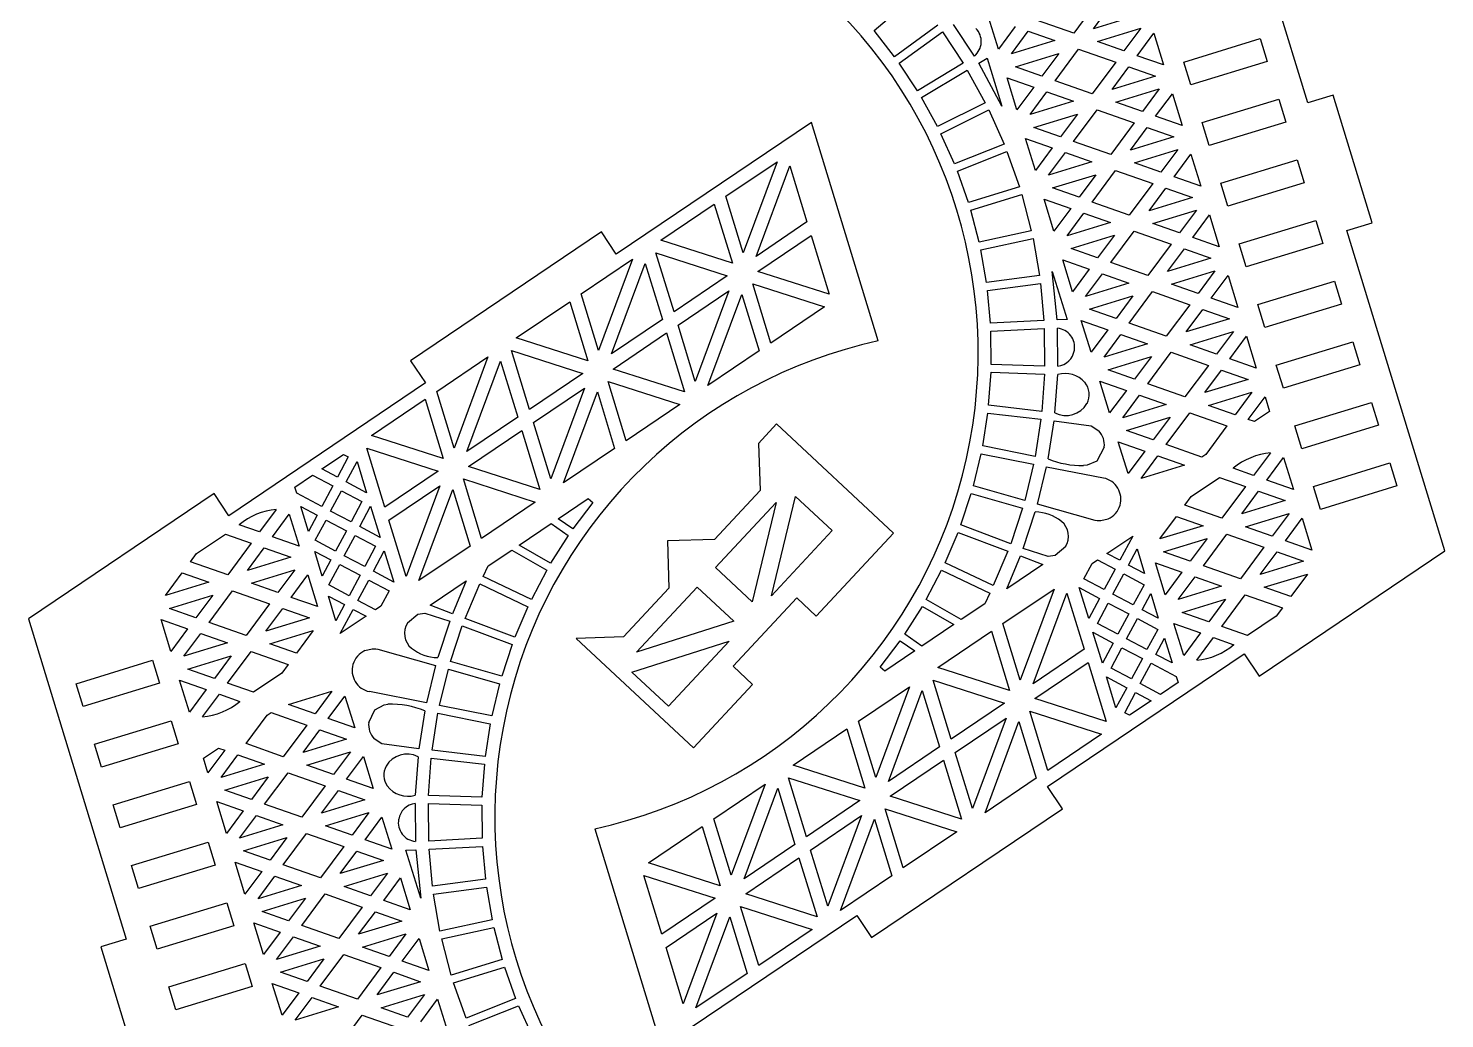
# Model space of a CAD drawing. Extents: x 0 to 1096, y 0 to 272.
# Drawn here: x 518.1 to 687.9, y 61 to 179.7 of the extents above; entities that cross this region are included whole.
import ezdxf

# ---------------------------------------------------------------- set-up
doc = ezdxf.new("R2010")
doc.units = 0
doc.layers.add('CYAN', color=4, linetype='CONTINUOUS')

msp = doc.modelspace()

# ---------------------------------------------------------------- linework, layer by layer
at = {"layer": 'CYAN'}
for p, q in [((671.52, 170.74), (660.76, 205.93)), ((619.52, 179.4), (624.39, 183.56)), ((646.27, 182.89), (643.45, 179.1)), ((645.82, 179.62), (647.84, 182.32)), ((627.17, 180.04), (621.98, 176.28)), ((631.55, 176.36), (629.03, 180.15)), ((634.42, 177.17), (633.25, 181)), ((643.45, 179.1), (639, 180.67)), ((651.03, 181.21), (645.82, 179.62)), ((621.98, 176.28), (619.52, 179.4)), ((622.53, 175.5), (627.72, 179.25)), ((627.72, 179.25), (630.2, 175.51)), ((636.44, 179.88), (634.42, 177.17)), ((635.99, 176.61), (638.01, 179.32)), ((638.01, 179.32), (641.2, 178.2)), ((646.29, 178.09), (651.49, 179.68)), ((651.49, 179.68), (649.48, 176.97)), ((651.05, 176.4), (653.07, 179.11)), ((653.07, 179.11), (654.24, 175.29)), ((656.64, 175.64), (665.82, 178.45)), ((665.82, 178.45), (666.66, 175.7)), ((641.2, 178.2), (635.99, 176.61)), ((636.46, 175.08), (641.66, 176.67)), ((641.66, 176.67), (639.65, 173.96)), ((641.22, 173.4), (644.04, 177.19)), ((644.04, 177.19), (648.49, 175.62)), ((649.48, 176.97), (646.29, 178.09)), ((624.71, 172.2), (622.53, 175.5)), ((630.2, 175.51), (624.71, 172.2)), ((632.06, 175.51), (633.07, 176.11)), ((634.83, 170.36), (632.06, 175.51)), ((633.07, 176.11), (634.83, 170.36)), ((639.65, 173.96), (636.46, 175.08)), ((648.49, 175.62), (645.67, 171.83)), ((648.05, 172.35), (650.06, 175.06)), ((650.06, 175.06), (653.25, 173.94)), ((654.24, 175.29), (651.05, 176.4)), ((657.48, 172.89), (656.64, 175.64)), ((666.66, 175.7), (657.48, 172.89)), ((625.21, 171.37), (630.69, 174.67)), ((630.69, 174.67), (632.85, 170.75)), ((635.47, 173.73), (638.66, 172.61)), ((636.64, 169.91), (635.47, 173.73)), ((645.67, 171.83), (641.22, 173.4)), ((653.25, 173.94), (648.05, 172.35)), ((638.66, 172.61), (636.64, 169.91)), ((638.22, 169.34), (640.23, 172.05)), ((640.23, 172.05), (643.42, 170.93)), ((648.51, 170.82), (653.72, 172.41)), ((653.72, 172.41), (651.7, 169.7)), ((653.27, 169.14), (655.29, 171.84)), ((655.29, 171.84), (656.46, 168.02)), ((674.58, 171.68), (671.52, 170.74)), ((679.26, 156.38), (674.58, 171.68)), ((627.11, 167.91), (625.21, 171.37)), ((632.85, 170.75), (627.11, 167.91)), ((627.54, 167.04), (633.28, 169.9)), ((633.28, 169.9), (635.12, 165.8)), ((643.42, 170.93), (638.22, 169.34)), ((643.44, 166.13), (646.26, 169.92)), ((646.26, 169.92), (650.71, 168.35)), ((651.7, 169.7), (648.51, 170.82)), ((658.86, 168.38), (668.04, 171.18)), ((668.04, 171.18), (668.88, 168.43)), ((612.01, 168.4), (588.6, 152.61)), ((620.02, 142.2), (612.01, 168.4)), ((638.68, 167.81), (643.89, 169.4)), ((643.89, 169.4), (641.87, 166.69)), ((650.71, 168.35), (647.9, 164.56)), ((656.46, 168.02), (653.27, 169.14)), ((659.7, 165.62), (658.86, 168.38)), ((668.88, 168.43), (659.7, 165.62)), ((629.17, 163.44), (627.54, 167.04)), ((638.86, 162.64), (637.69, 166.46)), ((637.69, 166.46), (640.88, 165.35)), ((641.87, 166.69), (638.68, 167.81)), ((650.27, 165.08), (652.28, 167.79)), ((655.47, 166.67), (650.27, 165.08)), ((652.28, 167.79), (655.47, 166.67)), ((635.12, 165.8), (629.17, 163.44)), ((629.52, 162.54), (635.45, 164.9)), ((635.45, 164.9), (636.95, 160.67)), ((640.88, 165.35), (638.86, 162.64)), ((640.44, 162.07), (642.45, 164.78)), ((642.45, 164.78), (645.64, 163.66)), ((647.9, 164.56), (643.44, 166.13)), ((650.74, 163.55), (655.94, 165.14)), ((655.94, 165.14), (653.92, 162.43)), ((601.75, 159.56), (607.89, 163.69)), ((607.89, 163.69), (603.82, 152.77)), ((605.37, 152.34), (609.42, 163.2)), ((609.42, 163.2), (611.47, 156.47)), ((645.64, 163.66), (640.44, 162.07)), ((653.92, 162.43), (650.74, 163.55)), ((655.5, 161.87), (657.51, 164.58)), ((657.51, 164.58), (658.68, 160.75)), ((661.08, 161.11), (670.26, 163.91)), ((670.26, 163.91), (671.1, 161.16)), ((630.83, 158.8), (629.52, 162.54)), ((640.91, 160.54), (646.11, 162.13)), ((646.11, 162.13), (644.09, 159.43)), ((645.66, 158.86), (648.48, 162.65)), ((648.48, 162.65), (652.93, 161.08)), ((658.68, 160.75), (655.5, 161.87)), ((636.95, 160.67), (630.83, 158.8)), ((631.11, 157.89), (637.23, 159.76)), ((637.23, 159.76), (638.35, 155.41)), ((644.09, 159.43), (640.91, 160.54)), ((652.93, 161.08), (650.12, 157.3)), ((652.49, 157.81), (654.51, 160.52)), ((654.51, 160.52), (657.69, 159.4)), ((661.92, 158.35), (661.08, 161.11)), ((671.1, 161.16), (661.92, 158.35)), ((593.93, 154.28), (600.36, 158.61)), ((600.36, 158.61), (602.53, 151.52)), ((603.82, 152.77), (601.75, 159.56)), ((641.09, 155.37), (639.92, 159.2)), ((639.92, 159.2), (643.1, 158.08)), ((643.1, 158.08), (641.09, 155.37)), ((650.12, 157.3), (645.66, 158.86)), ((657.69, 159.4), (652.49, 157.81)), ((611.47, 156.47), (605.37, 152.34)), ((632.12, 154.05), (631.11, 157.89)), ((642.66, 154.81), (644.68, 157.51)), ((647.86, 156.4), (642.66, 154.81)), ((644.68, 157.51), (647.86, 156.4)), ((652.96, 156.28), (658.16, 157.87)), ((656.14, 155.16), (652.96, 156.28)), ((658.16, 157.87), (656.14, 155.16)), ((657.72, 154.6), (659.73, 157.31)), ((659.73, 157.31), (660.9, 153.48)), ((663.3, 153.84), (672.48, 156.65)), ((672.48, 156.65), (673.33, 153.89)), ((676.2, 155.44), (679.26, 156.38)), ((586.83, 155.27), (563.93, 139.82)), ((588.6, 152.61), (586.83, 155.27)), ((605.57, 150.54), (611.97, 154.86)), ((611.97, 154.86), (614.12, 147.8)), ((638.35, 155.41), (632.12, 154.05)), ((643.13, 153.28), (648.33, 154.87)), ((648.33, 154.87), (646.31, 152.16)), ((647.89, 151.59), (650.7, 155.38)), ((650.7, 155.38), (655.15, 153.82)), ((660.9, 153.48), (657.72, 154.6)), ((687.94, 117.05), (676.2, 155.44)), ((602.53, 151.52), (593.93, 154.28)), ((632.32, 153.11), (638.58, 154.48)), ((632.99, 149.22), (632.32, 153.11)), ((638.58, 154.48), (639.35, 150.05)), ((646.31, 152.16), (643.13, 153.28)), ((655.15, 153.82), (652.34, 150.03)), ((654.71, 150.54), (656.73, 153.25)), ((656.73, 153.25), (659.91, 152.13)), ((664.15, 151.09), (663.3, 153.84)), ((673.33, 153.89), (664.15, 151.09)), ((584.41, 147.86), (590.55, 151.99)), ((590.55, 151.99), (586.49, 141.07)), ((588.04, 140.64), (592.08, 151.5)), ((592.08, 151.5), (594.14, 144.77)), ((595.53, 145.69), (593.36, 152.77)), ((593.36, 152.77), (601.92, 150.01)), ((643.31, 148.1), (642.14, 151.93)), ((642.14, 151.93), (645.32, 150.81)), ((652.34, 150.03), (647.89, 151.59)), ((659.91, 152.13), (654.71, 150.54)), ((601.92, 150.01), (595.53, 145.69)), ((614.12, 147.8), (605.57, 150.54)), ((639.35, 150.05), (632.99, 149.22)), ((641.48, 144.72), (640.89, 150.54)), ((640.89, 150.54), (642.65, 144.79)), ((645.32, 150.81), (643.31, 148.1)), ((644.88, 147.54), (646.9, 150.25)), ((646.9, 150.25), (650.08, 149.13)), ((655.18, 149.01), (660.38, 150.6)), ((660.38, 150.6), (658.37, 147.9)), ((659.94, 147.33), (661.96, 150.04)), ((661.96, 150.04), (663.13, 146.21)), ((586.49, 141.07), (584.41, 147.86)), ((596.01, 144.11), (602.11, 148.23)), ((602.11, 148.23), (598.08, 137.36)), ((599.6, 136.88), (603.67, 147.79)), ((603.67, 147.79), (605.74, 141.02)), ((607.13, 141.94), (604.96, 149.06)), ((604.96, 149.06), (613.56, 146.29)), ((633.12, 148.25), (639.47, 149.1)), ((633.48, 144.33), (633.12, 148.25)), ((639.47, 149.1), (639.87, 144.65)), ((650.08, 149.13), (644.88, 147.54)), ((650.11, 144.33), (652.92, 148.12)), ((652.92, 148.12), (657.38, 146.55)), ((658.37, 147.9), (655.18, 149.01)), ((665.53, 146.57), (674.71, 149.38)), ((674.71, 149.38), (675.55, 146.62)), ((576.59, 142.58), (583.03, 146.91)), ((583.03, 146.91), (585.19, 139.82)), ((613.56, 146.29), (607.13, 141.94)), ((645.35, 146.01), (650.55, 147.6)), ((650.55, 147.6), (648.54, 144.89)), ((657.38, 146.55), (654.56, 142.76)), ((663.13, 146.21), (659.94, 147.33)), ((666.37, 143.82), (665.53, 146.57)), ((675.55, 146.62), (666.37, 143.82)), ((594.14, 144.77), (588.04, 140.64)), ((639.87, 144.65), (633.48, 144.33)), ((642.65, 144.79), (641.48, 144.72)), ((645.53, 140.84), (644.36, 144.66)), ((644.36, 144.66), (647.55, 143.54)), ((648.54, 144.89), (645.35, 146.01)), ((656.93, 143.28), (658.95, 145.98)), ((662.14, 144.87), (656.93, 143.28)), ((658.95, 145.98), (662.14, 144.87)), ((588.23, 138.84), (594.63, 143.16)), ((594.63, 143.16), (596.79, 136.1)), ((598.08, 137.36), (596.01, 144.11)), ((633.53, 143.36), (639.93, 143.68)), ((633.57, 139.39), (633.53, 143.36)), ((639.93, 143.68), (639.97, 139.2)), ((641.56, 139.18), (641.53, 143.73)), ((647.55, 143.54), (645.53, 140.84)), ((647.1, 140.27), (649.12, 142.98)), ((649.12, 142.98), (652.31, 141.86)), ((654.56, 142.76), (650.11, 144.33)), ((657.4, 141.75), (662.6, 143.34)), ((662.6, 143.34), (660.59, 140.63)), ((662.16, 140.06), (664.18, 142.77)), ((664.18, 142.77), (665.35, 138.95)), ((578.19, 133.99), (576.03, 141.07)), ((576.03, 141.07), (584.59, 138.31)), ((585.19, 139.82), (576.59, 142.58)), ((605.74, 141.02), (599.6, 136.88)), ((652.31, 141.86), (647.1, 140.27)), ((660.59, 140.63), (657.4, 141.75)), ((667.75, 139.3), (676.93, 142.11)), ((676.93, 142.11), (677.77, 139.36)), ((563.93, 139.82), (565.72, 137.17)), ((567.07, 136.16), (573.21, 140.29)), ((573.21, 140.29), (569.15, 129.37)), ((570.7, 128.94), (574.74, 139.8)), ((574.74, 139.8), (576.8, 133.07)), ((639.97, 139.2), (633.57, 139.39)), ((647.57, 138.74), (652.77, 140.33)), ((652.77, 140.33), (650.76, 137.62)), ((652.33, 137.06), (655.15, 140.85)), ((655.15, 140.85), (659.6, 139.28)), ((659.6, 139.28), (656.78, 135.49)), ((665.35, 138.95), (662.16, 140.06)), ((668.59, 136.55), (667.75, 139.3)), ((677.77, 139.36), (668.59, 136.55)), ((584.59, 138.31), (578.19, 133.99)), ((596.79, 136.1), (588.23, 138.84)), ((633.25, 134.49), (633.54, 138.45)), ((633.54, 138.45), (639.95, 138.23)), ((639.95, 138.23), (639.62, 133.76)), ((641.2, 133.57), (641.55, 138.2)), ((650.76, 137.62), (647.57, 138.74)), ((659.16, 136.01), (661.17, 138.72)), ((664.36, 137.6), (659.16, 136.01)), ((661.17, 138.72), (664.36, 137.6)), ((565.72, 137.17), (542.14, 121.26)), ((569.15, 129.37), (567.07, 136.16)), ((578.68, 132.41), (584.78, 136.53)), ((584.78, 136.53), (580.74, 125.66)), ((582.27, 125.18), (586.34, 136.09)), ((586.34, 136.09), (588.41, 129.32)), ((589.79, 130.24), (587.62, 137.36)), ((587.62, 137.36), (596.22, 134.59)), ((647.75, 133.57), (646.58, 137.39)), ((646.58, 137.39), (649.77, 136.28)), ((649.77, 136.28), (647.75, 133.57)), ((656.78, 135.49), (652.33, 137.06)), ((659.62, 134.48), (664.83, 136.07)), ((664.83, 136.07), (662.81, 133.36)), ((559.25, 130.88), (565.69, 135.21)), ((565.69, 135.21), (567.86, 128.12)), ((596.22, 134.59), (589.79, 130.24)), ((639.62, 133.76), (633.25, 134.49)), ((649.33, 133), (651.34, 135.71)), ((654.53, 134.59), (649.33, 133)), ((651.34, 135.71), (654.53, 134.59)), ((662.81, 133.36), (659.62, 134.48)), ((664.38, 132.8), (666.4, 135.5)), ((666.4, 135.5), (666.93, 133.76)), ((669.97, 132.04), (679.15, 134.84)), ((679.15, 134.84), (679.99, 132.09)), ((576.8, 133.07), (570.7, 128.94)), ((632.54, 129.63), (633.14, 133.53)), ((633.14, 133.53), (639.51, 132.81)), ((639.51, 132.81), (638.82, 128.37)), ((640.38, 128.07), (641.1, 132.62)), ((641.1, 132.62), (645.56, 132.04)), ((649.79, 131.47), (655, 133.06)), ((655, 133.06), (652.98, 130.36)), ((654.55, 129.79), (657.37, 133.58)), ((657.37, 133.58), (661.82, 132.01)), ((665.13, 132.54), (664.38, 132.8)), ((666.93, 133.76), (665.13, 132.54)), ((567.86, 128.12), (559.25, 130.88)), ((570.9, 127.14), (577.29, 131.46)), ((577.29, 131.46), (579.45, 124.4)), ((580.74, 125.66), (578.68, 132.41)), ((607.82, 132.27), (605.64, 129.93)), ((621.86, 119.17), (607.82, 132.27)), ((645.56, 132.04), (646.46, 131.44)), ((652.98, 130.36), (649.79, 131.47)), ((661.82, 132.01), (659.29, 128.6)), ((670.81, 129.28), (669.97, 132.04)), ((679.99, 132.09), (670.81, 129.28)), ((560.85, 122.29), (558.69, 129.37)), ((558.69, 129.37), (567.25, 126.61)), ((588.41, 129.32), (582.27, 125.18)), ((605.64, 129.93), (605.84, 124.27)), ((638.82, 128.37), (632.54, 129.63)), ((647.12, 129.46), (646.21, 127.8)), ((649.97, 126.3), (648.8, 130.12)), ((648.8, 130.12), (651.99, 129.01)), ((658.82, 128.29), (654.55, 129.79)), ((553.31, 126.87), (555.89, 128.6)), ((556.46, 128.31), (555.16, 125.87)), ((555.89, 128.6), (556.46, 128.31)), ((556.21, 125.31), (557.52, 127.74)), ((557.52, 127.74), (558.66, 124.01)), ((631.43, 124.83), (632.35, 128.67)), ((632.35, 128.67), (638.63, 127.43)), ((638.63, 127.43), (637.58, 123.07)), ((646.21, 127.8), (645.05, 127.3)), ((651.99, 129.01), (649.97, 126.3)), ((651.55, 125.73), (653.56, 128.44)), ((653.56, 128.44), (656.75, 127.33)), ((659.29, 128.6), (658.82, 128.29)), ((667.05, 128.8), (665.03, 126.09)), ((666.61, 125.53), (668.62, 128.24)), ((668.62, 128.24), (669.79, 124.41)), ((672.19, 124.77), (681.37, 127.58)), ((681.37, 127.58), (682.21, 124.82)), ((550.08, 124.69), (552.18, 126.1)), ((552.18, 126.1), (554.6, 124.82)), ((555.16, 125.87), (553.31, 126.87)), ((567.25, 126.61), (560.85, 122.29)), ((579.45, 124.4), (570.9, 127.14)), ((639.11, 122.64), (640.21, 127.12)), ((640.21, 127.12), (647.04, 125.78)), ((645.05, 127.3), (644.61, 127.27)), ((656.75, 127.33), (651.55, 125.73)), ((657.54, 123.57), (660.93, 125.84)), ((660.93, 125.84), (664.04, 124.74)), ((665.03, 126.09), (662.57, 126.95)), ((550.31, 123.96), (550.08, 124.69)), ((554.6, 124.82), (553.3, 122.37)), ((554.35, 121.81), (555.66, 124.24)), ((555.66, 124.24), (558.1, 122.96)), ((558.66, 124.01), (556.21, 125.31)), ((561.34, 120.71), (567.44, 124.83)), ((567.44, 124.83), (563.4, 113.96)), ((564.93, 113.48), (569, 124.39)), ((569, 124.39), (571.07, 117.62)), ((572.46, 118.54), (570.28, 125.66)), ((570.28, 125.66), (578.89, 122.89)), ((605.84, 124.27), (600.38, 118.42)), ((637.58, 123.07), (631.43, 124.83)), ((664.04, 124.74), (661.23, 120.96)), ((663.6, 121.47), (665.62, 124.18)), ((665.62, 124.18), (668.8, 123.06)), ((669.79, 124.41), (666.61, 125.53)), ((673.03, 122.01), (672.19, 124.77)), ((682.21, 124.82), (673.03, 122.01)), ((540.37, 123.91), (518.11, 108.89)), ((542.14, 121.26), (540.37, 123.91)), ((553.3, 122.37), (550.31, 123.96)), ((551.71, 119.37), (550.8, 122.34)), ((550.8, 122.34), (552.74, 121.32)), ((558.1, 122.96), (556.8, 120.51)), ((557.85, 119.95), (559.15, 122.38)), ((559.15, 122.38), (560.29, 118.65)), ((578.89, 122.89), (572.46, 118.54)), ((581.65, 120.89), (585.22, 123.3)), ((585.78, 122.85), (583.4, 119.69)), ((585.22, 123.3), (585.78, 122.85)), ((600.5, 115.03), (607.78, 122.84)), ((607.78, 122.84), (604.89, 110.94)), ((607.21, 111.67), (610.11, 123.57)), ((610.11, 123.57), (614.49, 119.48)), ((629.92, 120.15), (631.17, 123.92)), ((631.17, 123.92), (637.31, 122.16)), ((646.02, 120.68), (639.11, 122.64)), ((656.77, 122.52), (657.54, 123.57)), ((661.23, 120.96), (656.77, 122.52)), ((668.8, 123.06), (663.6, 121.47)), ((547.83, 122.01), (545.81, 119.31)), ((547.38, 118.74), (549.4, 121.45)), ((549.4, 121.45), (550.57, 117.62)), ((552.74, 121.32), (551.71, 119.37)), ((552.49, 118.32), (553.8, 120.74)), ((553.8, 120.74), (556.24, 119.46)), ((556.8, 120.51), (554.35, 121.81)), ((563.4, 113.96), (561.34, 120.71)), ((583.4, 119.69), (581.65, 120.89)), ((637.31, 122.16), (635.91, 117.9)), ((637.41, 117.33), (638.85, 121.71)), ((646.26, 120.65), (646.02, 120.68)), ((646.71, 120.64), (646.26, 120.65)), ((647.58, 120.86), (646.71, 120.64)), ((653.77, 118.47), (655.79, 121.17)), ((655.79, 121.17), (658.97, 120.06)), ((664.07, 119.94), (669.27, 121.53)), ((669.27, 121.53), (667.25, 118.82)), ((668.83, 118.26), (670.84, 120.97)), ((670.84, 120.97), (672.01, 117.14)), ((538.29, 116.74), (541.73, 119.04)), ((541.73, 119.04), (544.82, 117.96)), ((545.81, 119.31), (543.38, 120.15)), ((556.24, 119.46), (554.94, 117.01)), ((555.99, 116.46), (557.3, 118.88)), ((557.3, 118.88), (559.74, 117.6)), ((560.29, 118.65), (557.85, 119.95)), ((576.95, 117.72), (580.8, 120.32)), ((582.85, 118.9), (580.73, 115.55)), ((580.8, 120.32), (582.85, 118.9)), ((614.49, 119.48), (607.21, 111.67)), ((612.59, 109.23), (621.86, 119.17)), ((628.04, 115.6), (629.58, 119.25)), ((629.58, 119.25), (635.56, 117)), ((635.91, 117.9), (629.92, 120.15)), ((658.97, 120.06), (653.77, 118.47)), ((659, 115.25), (661.81, 119.04)), ((661.81, 119.04), (666.26, 117.48)), ((667.25, 118.82), (664.07, 119.94)), ((544.82, 117.96), (542.01, 114.17)), ((544.38, 114.68), (546.4, 117.39)), ((546.4, 117.39), (549.58, 116.28)), ((550.57, 117.62), (547.38, 118.74)), ((554.94, 117.01), (552.49, 118.32)), ((559.74, 117.6), (558.44, 115.16)), ((571.07, 117.62), (564.93, 113.48)), ((580.73, 115.55), (576.95, 117.72)), ((600.38, 118.42), (594.73, 118.23)), ((594.73, 118.23), (594.92, 112.57)), ((640.4, 116.37), (637.41, 117.33)), ((642.49, 117.55), (641.22, 116.49)), ((647.42, 116.73), (650.53, 118.81)), ((650.53, 118.81), (648.97, 115.91)), ((650.02, 115.33), (651.06, 117.28)), ((651.06, 117.28), (651.96, 114.32)), ((654.24, 116.94), (659.44, 118.53)), ((659.44, 118.53), (657.42, 115.82)), ((666.26, 117.48), (663.45, 113.69)), ((672.01, 117.14), (668.83, 118.26)), ((537.55, 115.74), (538.29, 116.74)), ((542.01, 114.17), (537.55, 115.74)), ((549.58, 116.28), (544.38, 114.68)), ((553.35, 114.02), (552.44, 116.98)), ((552.44, 116.98), (554.38, 115.97)), ((554.38, 115.97), (553.35, 114.02)), ((558.44, 115.16), (555.99, 116.46)), ((559.48, 114.6), (560.79, 117.03)), ((560.79, 117.03), (561.93, 113.3)), ((573.26, 115.23), (576.07, 117.14)), ((576.07, 117.14), (580.26, 114.72)), ((633.81, 112.87), (628.04, 115.6)), ((635.56, 117), (633.81, 112.87)), ((635.42, 112.48), (637.07, 116.44)), ((637.07, 116.44), (639.77, 115.42)), ((641.22, 116.49), (640.4, 116.37)), ((644.67, 113.7), (645.65, 115.53)), ((645.65, 115.53), (646.29, 115.97)), ((646.29, 115.97), (648.42, 114.84)), ((648.97, 115.91), (647.42, 116.73)), ((654.42, 111.76), (653.25, 115.59)), ((653.25, 115.59), (656.43, 114.47)), ((657.42, 115.82), (654.24, 116.94)), ((665.68, 102.03), (687.94, 117.05)), ((665.82, 114.2), (667.84, 116.91)), ((671.02, 115.79), (665.82, 114.2)), ((667.84, 116.91), (671.02, 115.79)), ((534.55, 111.68), (536.56, 114.39)), ((536.56, 114.39), (539.75, 113.27)), ((544.85, 113.15), (550.05, 114.75)), ((550.05, 114.75), (548.03, 112.04)), ((549.61, 111.47), (551.62, 114.18)), ((551.62, 114.18), (552.79, 110.36)), ((554.13, 112.96), (555.44, 115.39)), ((555.44, 115.39), (557.88, 114.11)), ((557.88, 114.11), (556.58, 111.66)), ((561.93, 113.3), (559.48, 114.6)), ((572.63, 113.95), (573.26, 115.23)), ((578.42, 111.23), (572.63, 113.95)), ((580.26, 114.72), (578.42, 111.23)), ((604.89, 110.94), (600.5, 115.03)), ((625.78, 111.23), (627.62, 114.72)), ((627.62, 114.72), (633.41, 111.99)), ((639.77, 115.42), (635.42, 112.48)), ((648.42, 114.84), (647.11, 112.41)), ((648.16, 111.84), (649.46, 114.29)), ((649.46, 114.29), (651.91, 112.98)), ((651.96, 114.32), (650.02, 115.33)), ((656.43, 114.47), (654.42, 111.76)), ((655.99, 111.2), (658.01, 113.91)), ((658.01, 113.91), (661.19, 112.79)), ((663.45, 113.69), (659, 115.25)), ((666.29, 112.67), (671.49, 114.26)), ((671.49, 114.26), (669.48, 111.56)), ((539.75, 113.27), (534.55, 111.68)), ((539.78, 108.47), (542.59, 112.26)), ((542.59, 112.26), (547.04, 110.69)), ((548.03, 112.04), (544.85, 113.15)), ((556.58, 111.66), (554.13, 112.96)), ((557.63, 111.1), (558.93, 113.53)), ((558.93, 113.53), (561.37, 112.25)), ((561.37, 112.25), (560.39, 110.42)), ((566.27, 110.52), (570.62, 113.46)), ((570.62, 113.46), (568.97, 109.51)), ((570.48, 108.94), (572.23, 113.08)), ((572.23, 113.08), (578, 110.34)), ((594.92, 112.57), (589.47, 106.72)), ((591.03, 104.88), (598.32, 112.69)), ((598.32, 112.69), (602.7, 108.6)), ((634.97, 108.33), (641.11, 112.46)), ((641.11, 112.46), (637.04, 101.56)), ((645.25, 108.92), (644.11, 112.65)), ((644.11, 112.65), (646.56, 111.35)), ((647.11, 112.41), (644.67, 113.7)), ((651.91, 112.98), (650.6, 110.56)), ((661.19, 112.79), (655.99, 111.2)), ((669.48, 111.56), (666.29, 112.67)), ((535.02, 110.15), (540.22, 111.74)), ((540.22, 111.74), (538.2, 109.03)), ((547.04, 110.69), (544.23, 106.9)), ((552.79, 110.36), (549.61, 111.47)), ((554.98, 108.66), (554.08, 111.63)), ((554.08, 111.63), (556.02, 110.61)), ((556.02, 110.61), (554.98, 108.66)), ((559.75, 109.97), (557.63, 111.1)), ((560.39, 110.42), (559.75, 109.97)), ((568.97, 109.51), (566.27, 110.52)), ((602.61, 103.22), (610.25, 111.41)), ((610.25, 111.41), (612.59, 109.23)), ((623.19, 107.05), (625.31, 110.39)), ((625.31, 110.39), (629.09, 108.22)), ((629.97, 108.81), (625.78, 111.23)), ((632.78, 110.71), (629.97, 108.81)), ((633.41, 111.99), (632.78, 110.71)), ((638.6, 101.11), (642.64, 111.99)), ((642.64, 111.99), (644.7, 105.24)), ((646.56, 111.35), (645.25, 108.92)), ((646.3, 108.34), (647.6, 110.79)), ((647.6, 110.79), (650.05, 109.49)), ((650.6, 110.56), (648.16, 111.84)), ((651.66, 109.98), (652.69, 111.93)), ((652.69, 111.93), (653.6, 108.96)), ((656.46, 109.67), (661.66, 111.26)), ((661.66, 111.26), (659.65, 108.55)), ((661.22, 107.99), (664.03, 111.78)), ((664.03, 111.78), (668.49, 110.21)), ((518.11, 108.89), (529.84, 70.5)), ((535.2, 104.98), (534.03, 108.8)), ((534.03, 108.8), (537.21, 107.68)), ((538.2, 109.03), (535.02, 110.15)), ((546.6, 107.42), (548.62, 110.12)), ((551.8, 109.01), (546.6, 107.42)), ((548.62, 110.12), (551.8, 109.01)), ((555.51, 107.13), (557.07, 110.03)), ((558.62, 109.21), (555.51, 107.13)), ((557.07, 110.03), (558.62, 109.21)), ((563.56, 108.4), (564.82, 109.45)), ((564.82, 109.45), (565.64, 109.58)), ((565.64, 109.58), (568.63, 108.61)), ((576.46, 106.69), (570.48, 108.94)), ((578, 110.34), (576.46, 106.69)), ((650.05, 109.49), (648.75, 107.06)), ((649.8, 106.48), (651.1, 108.93)), ((651.1, 108.93), (653.55, 107.63)), ((653.6, 108.96), (651.66, 109.98)), ((659.65, 108.55), (656.46, 109.67)), ((667.75, 109.21), (664.31, 106.9)), ((668.49, 110.21), (667.75, 109.21)), ((537.21, 107.68), (535.2, 104.98)), ((536.77, 104.41), (538.79, 107.12)), ((538.79, 107.12), (541.97, 106)), ((544.23, 106.9), (539.78, 108.47)), ((547.07, 105.89), (552.27, 107.48)), ((552.27, 107.48), (550.25, 104.77)), ((568.63, 108.61), (567.19, 104.24)), ((568.73, 103.79), (570.13, 108.04)), ((570.13, 108.04), (576.12, 105.8)), ((602.7, 108.6), (591.03, 104.88)), ((625.24, 105.62), (623.19, 107.05)), ((629.09, 108.22), (625.24, 105.62)), ((627.15, 103.05), (633.58, 107.4)), ((633.58, 107.4), (635.76, 100.29)), ((637.04, 101.56), (634.97, 108.33)), ((646.89, 103.56), (645.75, 107.29)), ((645.75, 107.29), (648.19, 105.99)), ((648.75, 107.06), (646.3, 108.34)), ((653.55, 107.63), (652.24, 105.2)), ((655.47, 108.32), (658.66, 107.2)), ((656.64, 104.5), (655.47, 108.32)), ((658.66, 107.2), (656.64, 104.5)), ((664.31, 106.9), (661.22, 107.99)), ((541.97, 106), (536.77, 104.41)), ((550.25, 104.77), (547.07, 105.89)), ((558.46, 105.08), (559.33, 105.31)), ((559.33, 105.31), (559.78, 105.3)), ((559.78, 105.3), (560.02, 105.27)), ((576.12, 105.8), (574.87, 102.03)), ((589.47, 106.72), (583.81, 106.52)), ((583.81, 106.52), (597.86, 93.43)), ((590.46, 102.51), (602.14, 106.23)), ((602.14, 106.23), (594.85, 98.42)), ((620.26, 103.1), (622.64, 106.25)), ((622.64, 106.25), (624.39, 105.05)), ((648.19, 105.99), (646.89, 103.56)), ((647.94, 102.99), (649.24, 105.43)), ((649.24, 105.43), (651.69, 104.13)), ((652.24, 105.2), (649.8, 106.48)), ((653.3, 104.62), (654.33, 106.57)), ((654.33, 106.57), (655.24, 103.61)), ((658.21, 103.93), (660.23, 106.64)), ((660.23, 106.64), (662.66, 105.79)), ((523.83, 101.12), (533.01, 103.93)), ((533.01, 103.93), (533.85, 101.18)), ((537.24, 102.88), (542.44, 104.47)), ((542.44, 104.47), (540.42, 101.76)), ((542, 101.2), (544.81, 104.99)), ((544.81, 104.99), (549.27, 103.42)), ((560.02, 105.27), (566.93, 103.3)), ((574.87, 102.03), (568.73, 103.79)), ((624.39, 105.05), (620.82, 102.64)), ((644.7, 105.24), (638.6, 101.11)), ((638.79, 99.33), (645.19, 103.65)), ((640.32, 88.78), (663.9, 104.69)), ((645.19, 103.65), (647.35, 96.57)), ((651.69, 104.13), (650.38, 101.7)), ((655.24, 103.61), (653.3, 104.62)), ((663.9, 104.69), (665.68, 102.03)), ((540.42, 101.76), (537.24, 102.88)), ((548.5, 102.37), (545.11, 100.1)), ((549.27, 103.42), (548.5, 102.37)), ((566.93, 103.3), (565.83, 98.82)), ((567.41, 98.51), (568.47, 102.87)), ((568.47, 102.87), (574.61, 101.11)), ((594.85, 98.42), (590.46, 102.51)), ((604.95, 101.04), (602.61, 103.22)), ((620.82, 102.64), (620.26, 103.1)), ((635.76, 100.29), (627.15, 103.05)), ((647.38, 101.94), (649.83, 100.64)), ((648.52, 98.21), (647.38, 101.94)), ((650.38, 101.7), (647.94, 102.99)), ((651.44, 101.13), (652.74, 103.57)), ((652.74, 103.57), (655.74, 101.98)), ((655.74, 101.98), (655.96, 101.25)), ((524.67, 98.37), (523.83, 101.12)), ((533.85, 101.18), (524.67, 98.37)), ((536.25, 101.53), (539.44, 100.42)), ((537.42, 97.71), (536.25, 101.53)), ((539.44, 100.42), (537.42, 97.71)), ((545.11, 100.1), (542, 101.2)), ((549.29, 98.62), (554.49, 100.21)), ((554.49, 100.21), (552.48, 97.5)), ((574.61, 101.11), (573.69, 97.27)), ((597.86, 93.43), (604.95, 101.04)), ((617.64, 96.63), (623.77, 100.76)), ((623.77, 100.76), (619.71, 89.86)), ((621.26, 89.41), (625.3, 100.29)), ((625.3, 100.29), (627.36, 93.54)), ((626.59, 101.54), (635.14, 98.8)), ((628.75, 94.48), (626.59, 101.54)), ((649.83, 100.64), (648.52, 98.21)), ((653.86, 99.84), (651.44, 101.13)), ((655.96, 101.25), (653.86, 99.84)), ((538.99, 97.14), (541.01, 99.85)), ((541.01, 99.85), (543.47, 98.99)), ((552.48, 97.5), (549.29, 98.62)), ((554.05, 96.94), (556.07, 99.64)), ((556.07, 99.64), (557.24, 95.82)), ((565.83, 98.82), (559, 100.17)), ((559.67, 97.99), (560.78, 98.6)), ((560.78, 98.6), (561.22, 98.67)), ((573.69, 97.27), (567.41, 98.51)), ((635.14, 98.8), (628.75, 94.48)), ((647.35, 96.57), (638.79, 99.33)), ((649.58, 97.63), (650.88, 100.08)), ((652.73, 99.08), (650.15, 97.34)), ((650.88, 100.08), (652.73, 99.08)), ((544.22, 93.93), (546.75, 97.34)), ((546.75, 97.34), (547.22, 97.65)), ((547.22, 97.65), (551.49, 96.15)), ((557.24, 95.82), (554.05, 96.94)), ((558.92, 96.48), (559.67, 97.99)), ((565.66, 97.87), (564.94, 93.32)), ((566.53, 93.14), (567.22, 97.58)), ((567.22, 97.58), (573.5, 96.32)), ((629.24, 92.88), (635.34, 97)), ((635.34, 97), (631.3, 86.14)), ((640.35, 90.73), (638.18, 97.83)), ((638.18, 97.83), (646.79, 95.06)), ((650.15, 97.34), (649.58, 97.63)), ((526.05, 93.86), (535.23, 96.66)), ((535.23, 96.66), (536.07, 93.91)), ((551.49, 96.15), (548.67, 92.36)), ((551.05, 92.88), (553.06, 95.59)), ((553.06, 95.59), (556.25, 94.47)), ((573.5, 96.32), (572.9, 92.41)), ((609.82, 91.35), (616.25, 95.7)), ((616.25, 95.7), (618.42, 88.59)), ((619.71, 89.86), (617.64, 96.63)), ((632.83, 85.65), (636.89, 96.58)), ((636.89, 96.58), (638.97, 89.79)), ((526.89, 91.1), (526.05, 93.86)), ((536.07, 93.91), (526.89, 91.1)), ((548.67, 92.36), (544.22, 93.93)), ((556.25, 94.47), (551.05, 92.88)), ((560.48, 93.9), (559.58, 94.51)), ((564.94, 93.32), (560.48, 93.9)), ((627.36, 93.54), (621.26, 89.41)), ((646.79, 95.06), (640.35, 90.73)), ((539.11, 92.18), (540.91, 93.4)), ((539.64, 90.44), (539.11, 92.18)), ((541.66, 93.15), (539.64, 90.44)), ((540.91, 93.4), (541.66, 93.15)), ((541.21, 89.88), (543.23, 92.58)), ((543.23, 92.58), (546.42, 91.47)), ((551.51, 91.35), (556.72, 92.94)), ((556.72, 92.94), (554.7, 90.23)), ((556.27, 89.67), (558.29, 92.38)), ((558.29, 92.38), (559.46, 88.55)), ((564.84, 92.37), (564.49, 87.75)), ((566.09, 87.71), (566.42, 92.19)), ((566.42, 92.19), (572.79, 91.46)), ((572.9, 92.41), (566.53, 93.14)), ((621.45, 87.63), (627.85, 91.95)), ((627.85, 91.95), (630.01, 84.87)), ((631.3, 86.14), (629.24, 92.88)), ((546.42, 91.47), (541.21, 89.88)), ((546.44, 86.66), (549.26, 90.45)), ((549.26, 90.45), (553.71, 88.89)), ((554.7, 90.23), (551.51, 91.35)), ((572.79, 91.46), (572.5, 87.5)), ((618.42, 88.59), (609.82, 91.35)), ((528.27, 86.59), (537.45, 89.39)), ((537.45, 89.39), (538.29, 86.64)), ((541.68, 88.35), (546.88, 89.94)), ((544.87, 87.23), (541.68, 88.35)), ((546.88, 89.94), (544.87, 87.23)), ((553.71, 88.89), (550.89, 85.1)), ((553.27, 85.61), (555.28, 88.32)), ((555.28, 88.32), (558.47, 87.2)), ((559.46, 88.55), (556.27, 89.67)), ((600.3, 84.93), (606.44, 89.06)), ((606.44, 89.06), (602.37, 78.16)), ((603.93, 77.71), (607.96, 88.59)), ((607.96, 88.59), (610.03, 81.84)), ((611.41, 82.78), (609.25, 89.84)), ((609.25, 89.84), (617.81, 87.1)), ((638.97, 89.79), (632.83, 85.65)), ((642.12, 86.13), (640.32, 88.78)), ((538.29, 86.64), (529.11, 83.83)), ((541.86, 83.17), (540.69, 87)), ((540.69, 87), (543.88, 85.88)), ((550.89, 85.1), (546.44, 86.66)), ((558.47, 87.2), (553.27, 85.61)), ((564.48, 86.76), (564.51, 82.21)), ((566.11, 82.26), (566.08, 86.75)), ((566.08, 86.75), (572.47, 86.55)), ((572.5, 87.5), (566.09, 87.71)), ((617.81, 87.1), (611.41, 82.78)), ((630.01, 84.87), (621.45, 87.63)), ((529.11, 83.83), (528.27, 86.59)), ((543.88, 85.88), (541.86, 83.17)), ((543.44, 82.61), (545.45, 85.32)), ((545.45, 85.32), (548.64, 84.2)), ((553.74, 84.08), (558.94, 85.67)), ((558.94, 85.67), (556.92, 82.97)), ((558.49, 82.4), (560.51, 85.11)), ((560.51, 85.11), (561.68, 81.28)), ((572.47, 86.55), (572.51, 82.59)), ((602.37, 78.16), (600.3, 84.93)), ((611.9, 81.18), (618, 85.3)), ((618, 85.3), (613.96, 74.44)), ((619.21, 70.68), (642.12, 86.13)), ((620.85, 86.13), (629.45, 83.36)), ((623.02, 79.03), (620.85, 86.13)), ((548.64, 84.2), (543.44, 82.61)), ((556.92, 82.97), (553.74, 84.08)), ((586.02, 83.74), (594.03, 57.54)), ((592.48, 79.65), (598.91, 84)), ((598.91, 84), (601.08, 76.89)), ((615.49, 73.95), (619.56, 84.88)), ((619.56, 84.88), (621.63, 78.09)), ((629.45, 83.36), (623.02, 79.03)), ((530.49, 79.32), (539.67, 82.13)), ((539.67, 82.13), (540.51, 79.37)), ((543.9, 81.08), (549.11, 82.67)), ((549.11, 82.67), (547.09, 79.96)), ((548.66, 79.4), (551.48, 83.18)), ((551.48, 83.18), (555.93, 81.62)), ((555.93, 81.62), (553.12, 77.83)), ((561.68, 81.28), (558.49, 82.4)), ((572.51, 82.59), (566.11, 82.26)), ((566.17, 81.3), (572.56, 81.62)), ((572.56, 81.62), (572.92, 77.69)), ((610.03, 81.84), (603.93, 77.71)), ((547.09, 79.96), (543.9, 81.08)), ((555.49, 78.35), (557.51, 81.05)), ((560.69, 79.94), (555.49, 78.35)), ((557.51, 81.05), (560.69, 79.94)), ((563.39, 81.16), (564.56, 81.22)), ((565.15, 75.4), (563.39, 81.16)), ((564.56, 81.22), (565.15, 75.4)), ((566.57, 76.84), (566.17, 81.3)), ((604.12, 75.93), (610.51, 80.25)), ((610.51, 80.25), (612.68, 73.17)), ((613.96, 74.44), (611.9, 81.18)), ((531.33, 76.57), (530.49, 79.32)), ((540.51, 79.37), (531.33, 76.57)), ((544.08, 75.9), (542.92, 79.73)), ((542.92, 79.73), (546.1, 78.61)), ((546.1, 78.61), (544.08, 75.9)), ((553.12, 77.83), (548.66, 79.4)), ((555.96, 76.82), (561.16, 78.41)), ((561.16, 78.41), (559.14, 75.7)), ((594.07, 71.08), (591.92, 78.14)), ((591.92, 78.14), (600.47, 75.4)), ((601.08, 76.89), (592.48, 79.65)), ((545.66, 75.34), (547.67, 78.05)), ((550.86, 76.93), (545.66, 75.34)), ((547.67, 78.05), (550.86, 76.93)), ((559.14, 75.7), (555.96, 76.82)), ((560.72, 75.13), (562.73, 77.84)), ((562.73, 77.84), (563.9, 74.02)), ((572.92, 77.69), (566.57, 76.84)), ((566.7, 75.89), (573.05, 76.73)), ((573.05, 76.73), (573.72, 72.83)), ((621.63, 78.09), (615.49, 73.95)), ((532.71, 72.05), (541.89, 74.86)), ((541.89, 74.86), (542.74, 72.1)), ((546.13, 73.81), (551.33, 75.4)), ((551.33, 75.4), (549.31, 72.69)), ((550.89, 72.13), (553.7, 75.92)), ((553.7, 75.92), (558.15, 74.35)), ((563.9, 74.02), (560.72, 75.13)), ((567.46, 71.47), (566.7, 75.89)), ((600.47, 75.4), (594.07, 71.08)), ((612.68, 73.17), (604.12, 75.93)), ((549.31, 72.69), (546.13, 73.81)), ((558.15, 74.35), (555.34, 70.56)), ((557.71, 71.08), (559.73, 73.79)), ((559.73, 73.79), (562.91, 72.67)), ((594.03, 57.54), (617.44, 73.33)), ((594.57, 69.48), (600.67, 73.6)), ((600.67, 73.6), (596.62, 62.74)), ((598.16, 62.25), (602.22, 73.18)), ((602.22, 73.18), (604.29, 66.39)), ((603.51, 74.43), (612.11, 71.66)), ((605.68, 67.33), (603.51, 74.43)), ((617.44, 73.33), (619.21, 70.68)), ((533.56, 69.3), (532.71, 72.05)), ((542.74, 72.1), (533.56, 69.3)), ((546.31, 68.64), (545.14, 72.46)), ((545.14, 72.46), (548.32, 71.34)), ((548.32, 71.34), (546.31, 68.64)), ((555.34, 70.56), (550.89, 72.13)), ((562.91, 72.67), (557.71, 71.08)), ((573.72, 72.83), (567.46, 71.47)), ((567.69, 70.53), (573.92, 71.89)), ((573.92, 71.89), (574.93, 68.06)), ((612.11, 71.66), (605.68, 67.33)), ((529.84, 70.5), (526.78, 69.57)), ((547.88, 68.07), (549.9, 70.78)), ((553.08, 69.66), (547.88, 68.07)), ((549.9, 70.78), (553.08, 69.66)), ((558.18, 69.55), (563.38, 71.14)), ((563.38, 71.14), (561.37, 68.43)), ((562.94, 67.87), (564.96, 70.57)), ((564.96, 70.57), (566.12, 66.75)), ((568.81, 66.19), (567.69, 70.53)), ((526.78, 69.57), (531.46, 54.27)), ((548.35, 66.54), (553.55, 68.13)), ((553.55, 68.13), (551.53, 65.42)), ((553.11, 64.86), (555.92, 68.65)), ((555.92, 68.65), (560.38, 67.08)), ((561.37, 68.43), (558.18, 69.55)), ((574.93, 68.06), (568.81, 66.19)), ((596.62, 62.74), (594.57, 69.48)), ((534.94, 64.78), (544.12, 67.59)), ((544.12, 67.59), (544.96, 64.84)), ((551.53, 65.42), (548.35, 66.54)), ((560.38, 67.08), (557.56, 63.29)), ((559.93, 63.81), (561.95, 66.52)), ((561.95, 66.52), (565.14, 65.4)), ((566.12, 66.75), (562.94, 67.87)), ((569.09, 65.27), (575.21, 67.14)), ((575.21, 67.14), (576.52, 63.4)), ((604.29, 66.39), (598.16, 62.25)), ((535.78, 62.03), (534.94, 64.78)), ((544.96, 64.84), (535.78, 62.03)), ((547.36, 65.19), (550.55, 64.08)), ((548.53, 61.37), (547.36, 65.19)), ((557.56, 63.29), (553.11, 64.86)), ((565.14, 65.4), (559.93, 63.81)), ((570.59, 61.04), (569.09, 65.27)), ((550.55, 64.08), (548.53, 61.37)), ((550.1, 60.8), (552.12, 63.51)), ((552.12, 63.51), (555.3, 62.39)), ((560.4, 62.28), (565.6, 63.87)), ((565.6, 63.87), (563.59, 61.16)), ((565.16, 60.6), (567.18, 63.31)), ((567.18, 63.31), (568.35, 59.48)), ((576.52, 63.4), (570.59, 61.04)), ((555.3, 62.39), (550.1, 60.8)), ((555.33, 57.59), (558.15, 61.38)), ((558.15, 61.38), (562.6, 59.81)), ((563.59, 61.16), (560.4, 62.28)), ((570.93, 60.14), (576.87, 62.51)), ((576.87, 62.51), (578.5, 58.9))]:
    msp.add_line(p, q, dxfattribs=at)
for centre, radius, start, end in [((573.6, 140.8), 58.4, 282.2824, 111.7178), ((630.1, 178.1), 2.27, 309.8829, 43.9736), ((641.26, 141.45), 2.3, 350.834, 83.3335), ((632.44, 85.14), 58.4, 102.2826, 291.7173), ((641.29, 141.44), 2.27, 276.8708, 350.9975), ((642.37, 135.01), 3.29, 42.6695, 104.517), ((642.97, 135.78), 2.34, 332.6073, 38.7826), ((642.52, 136.17), 2.91, 243.0496, 329.7974), ((644.67, 129.73), 2.47, 353.7503, 43.5377), ((644.46, 138.12), 10.85, 247.8987, 270.8261), ((667.82, 120.59), 8.24, 95.3734, 129.5259), ((646.5, 123.22), 2.61, 344.2875, 78.2217), ((646.51, 123.25), 2.61, 294.1257, 343.7532), ((548.58, 113.96), 8.09, 95.372, 130.0614), ((638.68, 116.29), 5.42, 52.3031, 88.2372), ((640.42, 118.77), 2.4, 329.369, 48.8927), ((565.62, 107.17), 2.4, 149.3948, 228.8669), ((567.36, 109.66), 5.42, 232.3031, 268.2372), ((657.45, 112.01), 8.11, 275.4181, 310.0153), ((559.53, 102.7), 2.61, 114.1257, 163.7532), ((559.54, 102.72), 2.61, 164.2985, 258.2262), ((538.21, 105.37), 8.27, 275.4202, 309.4791), ((561.48, 87.31), 11.36, 68.4005, 91.3279), ((561.36, 96.21), 2.46, 173.6507, 223.6373), ((563.52, 89.77), 2.91, 63.0834, 149.7911), ((563.04, 90.17), 2.3, 152.382, 214.2543), ((563.63, 90.73), 3.1, 216.6381, 286.2054), ((564.79, 84.47), 2.31, 97.6474, 170.2511), ((564.74, 84.47), 2.27, 170.0011, 264.1665)]:
    msp.add_arc(centre, radius, start, end, dxfattribs=at)

doc.saveas('drawing.dxf')
